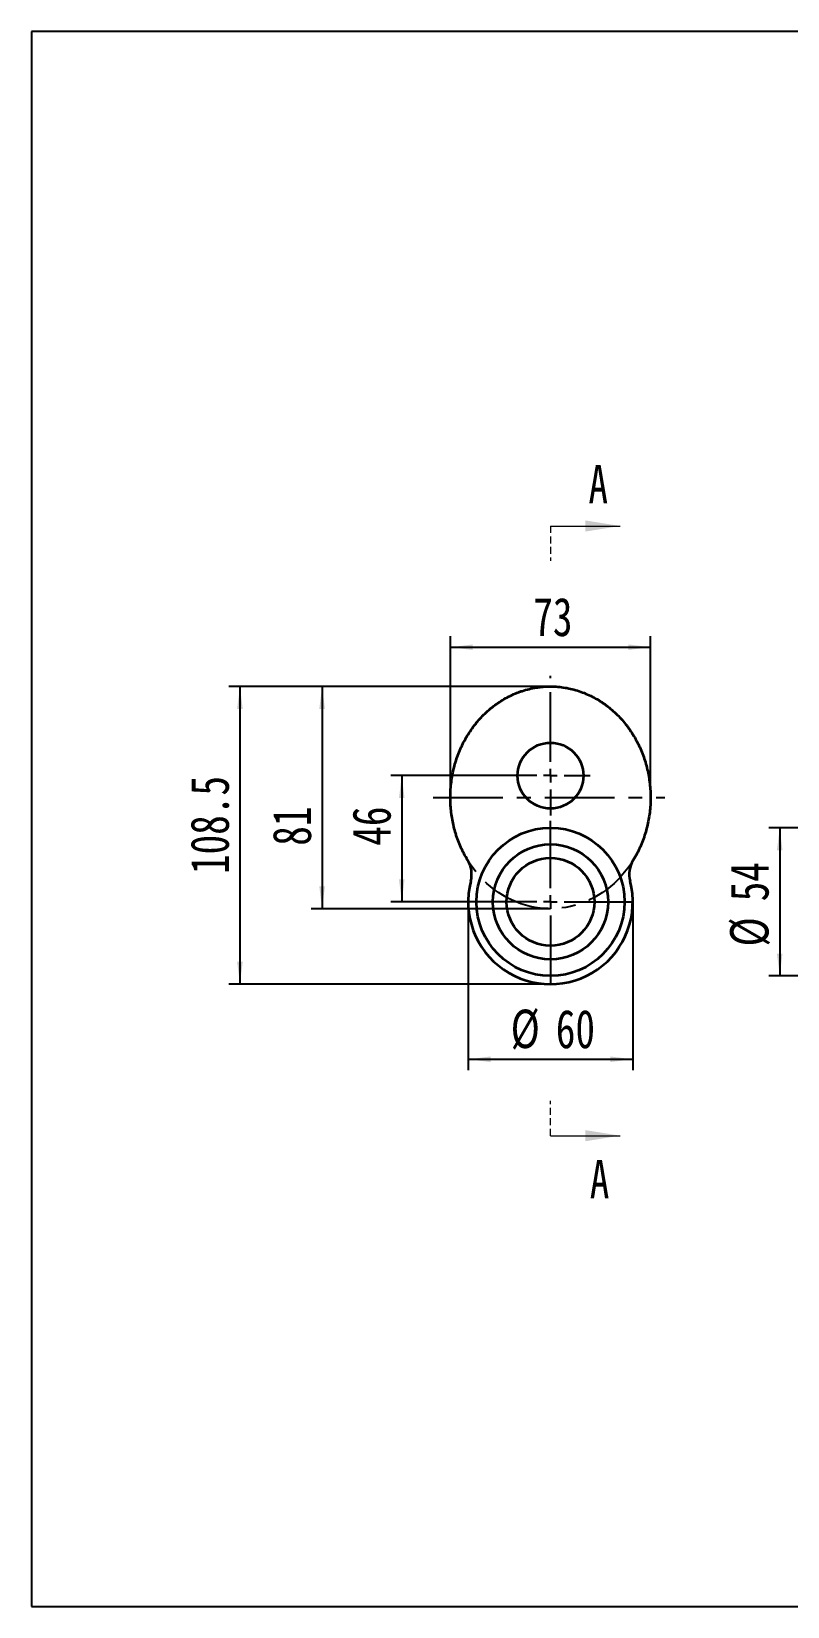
# Model space of a CAD drawing. Header units: millimetres. Extents: x 5 to 415, y 5 to 292.
# Drawn here: x 5 to 142.8, y 5 to 292 of the extents above; entities that cross this region are included whole.
import ezdxf

# ---------------------------------------------------------------- set-up
doc = ezdxf.new("R2010")
doc.units = ezdxf.units.MM
doc.linetypes.add('CENTERX2', pattern=[20.32, 12.7, -2.54, 2.54, -2.54])
doc.linetypes.add('HIDDEN', pattern=[1.905, 1.27, -0.635])
doc.layers.add('中心线', color=6, linetype='CENTERX2')
doc.layers.add('尺寸', color=7, linetype='Continuous')
doc.layers.add('轮廓', color=4, linetype='Continuous', lineweight=35)
doc.styles.add('SLDTEXTSTYLE1', font='HYSWLONGFANGSONG.TTF')
doc.dimstyles.new('SLDDIMSTYLE0', dxfattribs={"dimtxt": 7, "dimasz": 4.08, "dimexe": 0, "dimexo": 0.0625, "dimgap": 1.75, "dimtad": 2, "dimdec": 1, "dimlfac": 2, "dimrnd": 1e-09, "dimzin": 12, "dimdsep": 46, "dimtxsty": 'SLDTEXTSTYLE1', "dimsah": 1, "dimcen": 0.09, "dimadec": 0, "dimazin": 3, "dimtfac": 1, "dimtdec": 1, "dimtofl": 0, "dimtmove": 0, "dimatfit": 3, "dimfxl": 0, "dimfrac": 2, "dimtolj": 1, "dimtzin": 12, "dimarcsym": 0})

# ---------------------------------------------------------------- blocks, each defined once
blk = doc.blocks.new('_D')
at = {"layer": '尺寸'}
for p, q in [((99.61, 172.65), (55.98, 172.65)), ((57.98, 172.65), (57.98, 132.15)), ((99.61, 132.15), (55.98, 132.15))]:
    blk.add_line(p, q, dxfattribs=at)
for points in [[(57.98, 172.65), (57.47, 168.57), (58.49, 168.57)], [(57.98, 132.15), (58.49, 136.23), (57.47, 136.23)]]:
    blk.add_solid(points, dxfattribs=at)
at = {"layer": '尺寸', "insert": (48.96, 143.63), "char_height": 7, "attachment_point": 1, "rotation": 90, "style": 'SLDTEXTSTYLE1'}
blk.add_mtext('81', dxfattribs=at)
blk = doc.blocks.new('_D_1')
at = {"layer": '尺寸'}
for p, q in [((81.36, 152.4), (81.36, 181.8)), ((117.86, 152.4), (117.86, 181.8)), ((81.36, 179.8), (117.86, 179.8))]:
    blk.add_line(p, q, dxfattribs=at)
for points in [[(81.36, 179.8), (85.44, 179.3), (85.44, 180.31)], [(117.86, 179.8), (113.78, 180.31), (113.78, 179.3)]]:
    blk.add_solid(points, dxfattribs=at)
at = {"layer": '尺寸', "insert": (96.48, 188.83), "char_height": 7, "attachment_point": 1, "style": 'SLDTEXTSTYLE1'}
blk.add_mtext('73', dxfattribs=at)
blk = doc.blocks.new('_D_2')
at = {"layer": '尺寸'}
for p, q in [((99.61, 172.65), (41, 172.65)), ((43, 172.65), (43, 118.4)), ((99.61, 118.4), (41, 118.4))]:
    blk.add_line(p, q, dxfattribs=at)
for points in [[(43, 172.65), (42.49, 168.57), (43.51, 168.57)], [(43, 118.4), (43.51, 122.48), (42.49, 122.48)]]:
    blk.add_solid(points, dxfattribs=at)
at = {"layer": '尺寸', "insert": (33.98, 138.48), "char_height": 7, "attachment_point": 1, "rotation": 90, "style": 'SLDTEXTSTYLE1'}
blk.add_mtext('108.5', dxfattribs=at)
blk = doc.blocks.new('_D_3')
at = {"layer": '尺寸'}
for p, q in [((84.61, 133.4), (84.61, 102.72)), ((114.61, 133.4), (114.61, 102.72)), ((84.61, 104.72), (114.61, 104.72))]:
    blk.add_line(p, q, dxfattribs=at)
for points in [[(84.61, 104.72), (88.69, 104.21), (88.69, 105.23)], [(114.61, 104.72), (110.53, 105.23), (110.53, 104.21)]]:
    blk.add_solid(points, dxfattribs=at)
at = {"layer": '尺寸', "char_height": 7, "attachment_point": 1, "rotation": 0, "style": 'SLDTEXTSTYLE1'}
for s, insert in [('%%c', (92.36, 113.77)), ('60', (100.59, 113.74))]:
    blk.add_mtext(s, dxfattribs=dict(at, insert=insert))
blk = doc.blocks.new('_D_4')
at = {"layer": '尺寸'}
for p, q in [((92.36, 156.4), (70.5, 156.4)), ((72.5, 156.4), (72.5, 133.4)), ((84.86, 133.4), (70.5, 133.4))]:
    blk.add_line(p, q, dxfattribs=at)
for points in [[(72.5, 156.4), (72, 152.32), (73.01, 152.32)], [(72.5, 133.4), (73.01, 137.48), (72, 137.48)]]:
    blk.add_solid(points, dxfattribs=at)
at = {"layer": '尺寸', "insert": (63.48, 143.63), "char_height": 7, "attachment_point": 1, "rotation": 90, "style": 'SLDTEXTSTYLE1'}
blk.add_mtext('46', dxfattribs=at)
blk = doc.blocks.new('SW_CENTERMARKSYMBOL_0')
at = {"layer": '中心线', "color": 0}
for p, q in [((0, 2.5), (0, 14.75)), ((-2.5, 0), (-14.75, 0)), ((0, 0), (-1.25, 0)), ((0, 0), (0, 1.25)), ((0, 0), (0, -1.25)), ((0, 0), (1.25, 0)), ((2.5, 0), (14.75, 0)), ((0, -2.5), (0, -14.75))]:
    blk.add_line(p, q, dxfattribs=at)
blk = doc.blocks.new('SW_CENTERMARKSYMBOL_1')
at = {"layer": '中心线', "color": 0}
for p, q in [((0, 2.5), (0, 18.17)), ((-2.5, 0), (-7.25, 0)), ((0, 0), (-1.25, 0)), ((0, 0), (0, 1.25)), ((0, 0), (0, -1.25)), ((0, 0), (1.25, 0)), ((2.5, 0), (7.25, 0)), ((0, -2.5), (0, -7.25))]:
    blk.add_line(p, q, dxfattribs=at)
blk = doc.blocks.new('_D_7')
at = {"layer": '尺寸'}
for p, q in [((193.04, 146.9), (139.41, 146.9)), ((141.41, 146.9), (141.41, 119.9)), ((193.04, 119.9), (139.41, 119.9))]:
    blk.add_line(p, q, dxfattribs=at)
for points in [[(141.41, 146.9), (140.9, 142.82), (141.91, 142.82)], [(141.41, 119.9), (141.91, 123.98), (140.9, 123.98)]]:
    blk.add_solid(points, dxfattribs=at)
at = {"layer": '尺寸', "char_height": 7, "attachment_point": 1, "rotation": 90, "style": 'SLDTEXTSTYLE1'}
for s, insert in [('54', (132.38, 133.5)), ('%%c', (132.35, 125.27))]:
    blk.add_mtext(s, dxfattribs=dict(at, insert=insert))

msp = doc.modelspace()

# ---------------------------------------------------------------- linework, layer by layer
at = {"color": 7, "linetype": 'Continuous', "lineweight": 25}
for p, q in [((415, 292), (5, 292)), ((5, 292), (5, 5)), ((5, 5), (415, 5))]:
    msp.add_line(p, q, dxfattribs=at)
at = {"color": 7, "linetype": 'HIDDEN', "lineweight": 18}
for p, q in [((99.612, 201.891), (99.612, 195.541)), ((99.612, 90.795), (99.612, 97.145))]:
    msp.add_line(p, q, dxfattribs=at)
at = {"color": 7, "linetype": 'Continuous', "lineweight": 18}
for p, q in [((99.612, 201.891), (112.312, 201.891)), ((99.612, 90.795), (112.312, 90.795))]:
    msp.add_line(p, q, dxfattribs=at)
for points in [[(112.312, 201.891), (105.962, 202.907), (105.962, 200.875)], [(112.312, 90.795), (105.962, 91.811), (105.962, 89.779)]]:
    msp.add_solid(points, dxfattribs=at)
at = {"layer": '中心线'}
msp.add_line((78.255, 152.399), (120.464, 152.399), dxfattribs=at)
msp.add_ellipse((99.612, 152.399), major_axis=(0, 20.25), ratio=0.9012346, dxfattribs=at)
at = {"layer": '轮廓'}
for centre, radius in [((99.612, 156.399), 6), ((99.612, 133.399), 13.5), ((99.612, 133.399), 10.5), ((99.612, 133.399), 8)]:
    msp.add_circle(centre, radius, dxfattribs=at)
for centre, radius, start, end in [((80.25, 138.411), 5, 345.48595, 31.47069), ((118.974, 138.411), 5, 148.52931, 194.51405), ((99.612, 133.399), 15, 165.48595, 14.51405)]:
    msp.add_arc(centre, radius, start, end, dxfattribs=at)
for points, knots in [([(84.515, 141.021), (84.056, 141.77), (83.647, 142.547), (83.104, 143.752), (82.935, 144.161), (82.622, 144.99), (82.479, 145.408), (82.09, 146.668), (81.882, 147.518), (81.568, 149.238), (81.462, 150.108), (81.379, 151.427), (81.364, 151.871), (81.36, 152.755), (81.372, 153.195), (81.444, 154.511), (81.543, 155.381), (81.844, 157.108), (82.046, 157.964), (82.557, 159.662), (82.862, 160.489), (83.569, 162.094), (83.972, 162.874), (84.652, 164.006), (84.892, 164.378), (85.397, 165.107), (85.66, 165.461), (86.483, 166.494), (87.074, 167.143), (88.027, 168.053), (88.356, 168.346), (89.038, 168.91), (89.391, 169.181), (90.469, 169.95), (91.219, 170.406), (92.392, 171.003), (92.791, 171.187), (93.402, 171.442), (93.608, 171.523), (94.023, 171.677), (94.233, 171.751), (95.285, 172.095), (96.138, 172.302), (97.868, 172.579), (98.745, 172.65), (100.523, 172.647), (101.405, 172.575), (102.717, 172.359), (103.154, 172.27), (104.01, 172.058), (104.431, 171.936), (105.676, 171.522), (106.481, 171.184), (107.651, 170.584), (108.035, 170.369), (108.602, 170.023), (108.789, 169.903), (109.158, 169.659), (109.34, 169.533), (110.234, 168.892), (110.905, 168.333), (112.165, 167.127), (112.753, 166.48), (113.437, 165.619), (113.572, 165.444), (113.835, 165.089), (113.964, 164.908), (114.342, 164.363), (114.58, 163.993), (115.256, 162.866), (115.656, 162.09), (116.36, 160.493), (116.663, 159.671), (117.045, 158.404), (117.161, 157.976), (117.364, 157.118), (117.452, 156.687), (117.679, 155.392), (117.778, 154.524), (117.876, 152.778), (117.874, 151.9), (117.792, 150.575), (117.752, 150.134), (117.646, 149.261), (117.58, 148.827), (117.345, 147.534), (117.138, 146.684), (116.75, 145.425), (116.608, 145.009), (116.297, 144.182), (116.128, 143.772), (115.584, 142.56), (115.17, 141.774), (114.709, 141.021)], [0, 0, 0, 0, 0.03125, 0.03125, 0.046875, 0.046875, 0.0625, 0.0625, 0.09375, 0.09375, 0.125, 0.125, 0.140625, 0.140625, 0.15625, 0.15625, 0.1875, 0.1875, 0.21875, 0.21875, 0.25, 0.25, 0.28125, 0.28125, 0.296875, 0.296875, 0.3125, 0.3125, 0.34375, 0.34375, 0.359375, 0.359375, 0.375, 0.375, 0.40625, 0.40625, 0.421875, 0.421875, 0.4296875, 0.4296875, 0.4375, 0.4375, 0.46875, 0.46875, 0.5, 0.5, 0.53125, 0.53125, 0.546875, 0.546875, 0.5625, 0.5625, 0.59375, 0.59375, 0.609375, 0.609375, 0.6171875, 0.6171875, 0.625, 0.625, 0.65625, 0.65625, 0.6875, 0.6875, 0.6953125, 0.6953125, 0.703125, 0.703125, 0.71875, 0.71875, 0.75, 0.75, 0.78125, 0.78125, 0.796875, 0.796875, 0.8125, 0.8125, 0.84375, 0.84375, 0.875, 0.875, 0.890625, 0.890625, 0.90625, 0.90625, 0.9375, 0.9375, 0.953125, 0.953125, 0.96875, 0.96875, 1, 1, 1, 1]), ([(82.455, 145.615), (82.42, 145.663), (82.385, 145.713), (82.368, 145.768), (82.368, 145.769)], [0, 0, 0, 0, 0.9829302, 1, 1, 1, 1]), ([(116.856, 145.769), (116.856, 145.768), (116.843, 145.727), (116.817, 145.69), (116.791, 145.653)], [0, 0, 0, 0, 0.0227677, 1, 1, 1, 1])]:
    msp.add_open_spline(points, degree=3, knots=knots, dxfattribs=at)

# ---------------------------------------------------------------- block references
at = {"layer": '中心线'}
for name, p in [('SW_CENTERMARKSYMBOL_1', (99.612, 156.399)), ('SW_CENTERMARKSYMBOL_0', (99.612, 133.399))]:
    msp.add_blockref(name, p, dxfattribs=at)

# ---------------------------------------------------------------- texts
at = {"color": 7, "linetype": 'Continuous', "char_height": 7, "attachment_point": 1, "style": 'SLDTEXTSTYLE1'}
for insert in [(106.537, 213.01), (106.776, 86.383)]:
    msp.add_mtext('A', dxfattribs=dict(at, insert=insert))

# ---------------------------------------------------------------- dimensions: what is measured, and where the dimension line sits
at = {"layer": '尺寸'}
for base, p1, p2, angle, picture, middle in [((117.862, 179.803), (81.362, 152.399), (117.862, 152.399), 0, '_D_1', (99.545, 179.803)), ((43.002, 118.399), (99.612, 172.649), (99.612, 118.399), 90, '_D_2', (43.002, 146.151)), ((57.979, 132.149), (99.612, 172.649), (99.612, 132.149), 90, '_D', (57.979, 146.699)), ((72.505, 133.399), (92.362, 156.399), (84.862, 133.399), 90, '_D_4', (72.505, 146.699))]:
    dim = msp.add_linear_dim(base=base, p1=p1, p2=p2, angle=angle, dimstyle='SLDDIMSTYLE0', dxfattribs=at)
    dim.commit()
    dim.dimension.update_dxf_attribs({"geometry": picture, "text_midpoint": middle, "dimtype": 160})
for base, p1, p2, angle, picture, middle in [((141.406, 119.899), (193.045, 146.899), (193.045, 119.899), 90, '_D_7', (141.406, 132.457)), ((114.612, 104.717), (84.612, 133.399), (114.612, 133.399), 0, '_D_3', (99.545, 104.717))]:
    dim = msp.add_linear_dim(base=base, p1=p1, p2=p2, angle=angle, text='%%c<>', dimstyle='SLDDIMSTYLE0', dxfattribs=at)
    dim.commit()
    dim.dimension.update_dxf_attribs({"geometry": picture, "text_midpoint": middle, "dimtype": 160})

doc.saveas('drawing.dxf')
